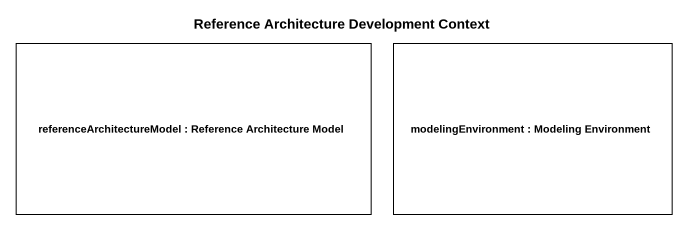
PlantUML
@startuml
title Reference Architecture Development Context
rectangle "referenceArchitectureModel : Reference Architecture Model" as referenceArchitectureModel
rectangle "modelingEnvironment : Modeling Environment" as modelingEnvironment
@enduml
